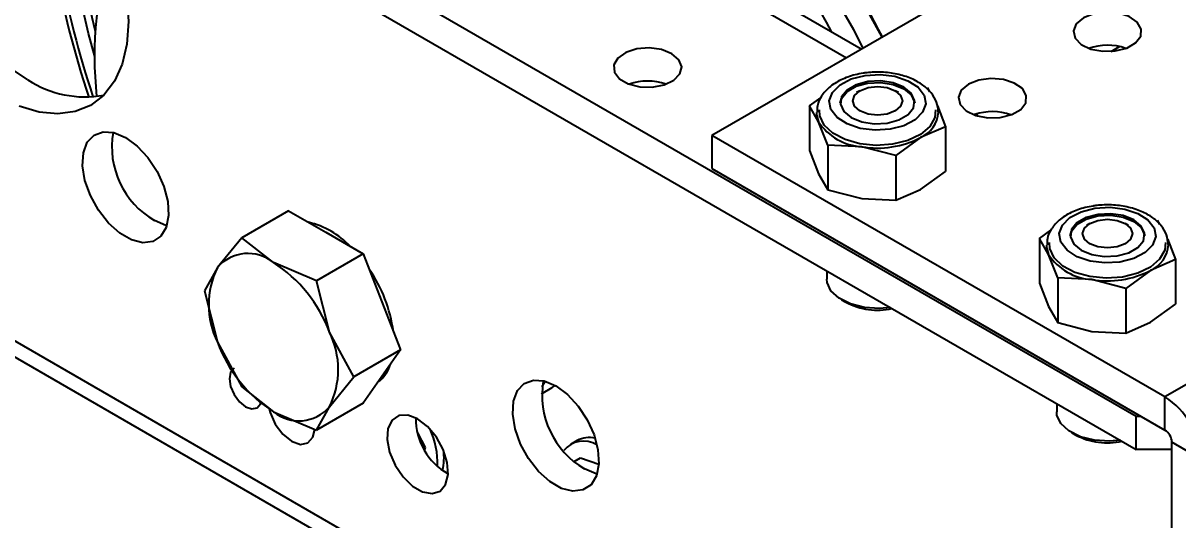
# Model space of a CAD drawing. Header units: inches. Extents: x 0 to 11, y 0 to 8.4.
# Drawn here: x 7.3907 to 7.6866, y 4.6617 to 4.789 of the extents above; entities that cross this region are included whole.
import ezdxf

# ---------------------------------------------------------------- set-up
doc = ezdxf.new("R2010")
doc.units = ezdxf.units.IN
doc.header["$MEASUREMENT"] = 0
doc.header["$PDSIZE"] = -1
doc.layers.add('OBJ', color=50, linetype='Continuous')
doc.dimstyles.get("Standard").update_dxf_attribs({"dimtxt": 0.18, "dimasz": 0.18, "dimexe": 0.18, "dimexo": 0.0625, "dimgap": 0.09, "dimtad": 0, "dimtih": 1, "dimtoh": 1, "dimdec": 4, "dimzin": 0, "dimdsep": 46, "dimtxsty": 'Standard', "dimcen": 0.09, "dimadec": 0, "dimazin": 0, "dimtfac": 1, "dimtdec": 4, "dimtofl": 0, "dimtmove": 0, "dimatfit": 3, "dimfxl": 1, "dimtolj": 1, "dimtzin": 0, "dimarcsym": 0})

# ---------------------------------------------------------------- blocks, each defined once
blk = doc.blocks.new('*D8')
at = {"layer": 'Defpoints', "color": 0, "transparency": 16777216}
for p in [(5.711596441947764, 7.075144194756552), (5.711596441947764, 4.366810861423873), (9.602395316461589, 4.366810861423874)]:
    blk.add_point(p, dxfattribs=at)
at = {"layer": 'OBJ', "color": 0, "lineweight": -2, "transparency": 16777216}
for p, q in [((5.761596441947764, 7.075144194756552), (9.727395316461589, 7.075144194756553)), ((9.602395316461589, 6.945144194756553), (9.602395316461589, 5.843477528090212)), ((9.602395316461589, 4.496810861423874), (9.602395316461589, 5.598477528090213)), ((5.761596441947764, 4.366810861423873), (9.727395316461589, 4.366810861423874))]:
    blk.add_line(p, q, dxfattribs=at)
at = {"layer": 'OBJ', "color": 0, "transparency": 16777216}
for points in [[(9.580728649794922, 6.945144194756553), (9.624061983128255, 6.945144194756553), (9.602395316461589, 7.075144194756553)], [(9.580728649794922, 4.496810861423874), (9.624061983128255, 4.496810861423874), (9.602395316461589, 4.366810861423874)]]:
    blk.add_solid(points, dxfattribs=at)
at = {"layer": 'OBJ', "color": 0, "transparency": 16777216, "insert": (9.602395316461589, 5.720977528090209), "char_height": 0.125, "attachment_point": 5}
blk.add_mtext('\\A1;32.500000', dxfattribs=at)

msp = doc.modelspace()

# ---------------------------------------------------------------- linework, layer by layer
at = {"color": 7, "linetype": 'Continuous', "lineweight": 25}
for p, q in [((5.805050289265672, 5.76829356582965), (7.675936981155074, 4.688253667897538)), ((5.805050289265672, 5.759787932372507), (7.675936981155074, 4.679748034440395)), ((7.605472245421931, 4.782284073149992), (5.959387781614672, 5.732548407160833)), ((5.955605012314756, 5.730364660926336), (7.601689476122015, 4.780100326915495)), ((9.158209571217245, 5.678660251428183), (7.567219313547505, 4.76020112562764)), ((9.274292934462038, 5.611646752249402), (7.683302676792295, 4.693187626448859)), ((5.840111000499508, 5.597325661193017), (7.685070443745262, 4.53225324531107)), ((7.685070443745262, 4.536335617620341), (6.755044314150023, 5.073228274154144)), ((7.405851714444569, 4.801086337112806), (7.409129387172171, 4.786893569672889)), ((7.669490778355856, 4.781711089363309), (7.671649294558954, 4.782957174243695)), ((7.605143075736109, 4.771646677636431), (7.604281149316151, 4.771148936364128)), ((7.615010291521514, 4.771148936364128), (7.614148365101556, 4.771646677636431)), ((7.622403479495829, 4.772451964764902), (7.622960102734907, 4.771472154176616)), ((7.592218297424295, 4.767782806815171), (7.595161121751279, 4.769906265330084)), ((7.592218297424295, 4.767782806815171), (7.592218297424295, 4.75633349386521)), ((7.594553129383066, 4.763672857904552), (7.592218297424295, 4.767782806815171)), ((7.624977729239539, 4.767731821792425), (7.62707314341337, 4.762391327616838)), ((7.634894366717179, 4.765299044062755), (7.634513458787919, 4.765518937529753)), ((7.596887961341837, 4.757722169667107), (7.594553129383066, 4.763672857904552)), ((7.62707314341337, 4.762391327616838), (7.620694263874873, 4.759629248505801)), ((7.62707314341337, 4.762391327616838), (7.62707314341337, 4.750942014666877)), ((7.683302676792295, 4.693187626448859), (7.567219313547505, 4.76020112562764)), ((7.567219313547505, 4.76020112562764), (7.567219313547505, 4.751695492170497)), ((7.620694263874873, 4.759629248505801), (7.614315384336375, 4.75502643006794)), ((7.592218297424295, 4.75633349386521), (7.594553129383066, 4.750382805627765)), ((7.596887961341837, 4.757722169667107), (7.596887961341837, 4.746272856717145)), ((7.605601672839106, 4.757294669530936), (7.596887961341837, 4.757722169667107)), ((7.614315384336375, 4.75502643006794), (7.605601672839106, 4.757294669530936)), ((7.614315384336375, 4.75502643006794), (7.614315384336375, 4.743577117117979)), ((7.567219313547505, 4.751695492170497), (7.683302676792295, 4.684681992991716)), ((7.594553129383066, 4.750382805627765), (7.596887961341837, 4.746272856717145)), ((7.620694263874872, 4.746339196229016), (7.62707314341337, 4.750942014666877)), ((7.596887961341837, 4.746272856717145), (7.605601672839105, 4.74400461725415)), ((7.605601672839105, 4.74400461725415), (7.614315384336375, 4.743577117117979)), ((7.614315384336375, 4.743577117117979), (7.620694263874872, 4.746339196229016)), ((7.458732690278309, 4.740894730828609), (7.446776569829259, 4.733992609409158)), ((7.458732690278309, 4.740894730828609), (7.468292504413338, 4.735375967598635)), ((7.664068640834853, 4.737629672977119), (7.663206714414895, 4.737131931704816)), ((7.673935856620258, 4.737131931704816), (7.6730739302003, 4.737629672977119)), ((7.681329044594572, 4.73843496010559), (7.68188566783365, 4.737455149517304)), ((7.468292504413338, 4.735375967598635), (7.477852318548366, 4.729857204368662)), ((7.651143862523039, 4.733765802155859), (7.654086686850023, 4.735889260670771)), ((7.446776569829259, 4.733992609409158), (7.440517754368249, 4.726337903375451)), ((7.454857475570793, 4.72762009053632), (7.446776569829259, 4.733992609409158)), ((7.651143862523039, 4.733765802155859), (7.651143862523039, 4.722316489205897)), ((7.653478694481811, 4.729655853245239), (7.651143862523039, 4.733765802155859)), ((7.683908140390001, 4.733702466204455), (7.685998708512114, 4.728374322957526)), ((7.477852318548366, 4.729857204368662), (7.465896198099316, 4.72295508294921)), ((7.477852318548366, 4.729857204368662), (7.48263222561588, 4.717537490747846)), ((7.655813526440581, 4.723705165007796), (7.653478694481811, 4.729655853245239)), ((7.440517754368249, 4.726337903375451), (7.43721675569423, 4.720390708627473)), ((7.465896198099316, 4.72295508294921), (7.454857475570793, 4.72762009053632)), ((7.685998708512114, 4.728374322957526), (7.679619828973617, 4.72561224384649)), ((7.685998708512114, 4.728374322957526), (7.685998708512114, 4.716925010007564)), ((7.469197196773336, 4.70978161368553), (7.465896198099316, 4.72295508294921)), ((7.596624887085499, 4.725533931766532), (7.596624887085499, 4.7233899604424)), ((7.655813526440581, 4.723705165007795), (7.655813526440581, 4.712255852057834)), ((7.66452723793785, 4.723277664871624), (7.655813526440581, 4.723705165007796)), ((7.673240949435119, 4.721009425408629), (7.66452723793785, 4.723277664871624)), ((7.679619828973617, 4.72561224384649), (7.673240949435119, 4.721009425408629)), ((7.43721675569423, 4.720390708627473), (7.440517754368249, 4.707217239363793)), ((7.651143862523039, 4.722316489205897), (7.653478694481811, 4.716365800968453)), ((7.673240949435119, 4.721009425408629), (7.673240949435119, 4.709560112458667)), ((7.48263222561588, 4.717537490747846), (7.487412132683395, 4.70521777712703)), ((7.600437104820985, 4.718075667256689), (7.601556872477683, 4.717429029022585)), ((7.679619828973617, 4.712322191569704), (7.685998708512114, 4.716925010007564)), ((7.653478694481811, 4.716365800968453), (7.655813526440581, 4.712255852057834)), ((7.655813526440581, 4.712255852057834), (7.66452723793785, 4.709987612594838)), ((7.673240949435119, 4.709560112458667), (7.679619828973617, 4.712322191569704)), ((7.475456012234345, 4.698315655707578), (7.469197196773336, 4.70978161368553)), ((7.66452723793785, 4.709987612594838), (7.673240949435119, 4.709560112458667)), ((7.440517754368249, 4.707217239363793), (7.446776569829259, 4.695751281385842)), ((7.487412132683395, 4.70521777712703), (7.475456012234345, 4.698315655707578)), ((7.487412132683395, 4.70521777712703), (7.48263222561588, 4.698416826736188)), ((7.469197196773336, 4.690660949673872), (7.475456012234345, 4.698315655707578)), ((7.48263222561588, 4.698416826736188), (7.477852318548367, 4.691615876345345)), ((7.446776569829259, 4.695751281385842), (7.454857475570794, 4.689378762513003)), ((7.523515944516324, 4.694009995363548), (7.526243749466148, 4.695584723642048)), ((7.683302676792295, 4.684681992991716), (7.683302676792295, 4.693187626448859)), ((7.477852318548367, 4.691615876345345), (7.465896198099316, 4.684713754925894)), ((7.465896198099316, 4.684713754925894), (7.469197196773336, 4.690660949673872)), ((7.655550452184244, 4.69151692710733), (7.655550452184244, 4.689372955783089)), ((7.454857475570794, 4.689378762513003), (7.465896198099316, 4.684713754925894)), ((7.675936981155074, 4.688253667897538), (7.67711568401374, 4.688253667897538)), ((7.675936981155074, 4.679748034440395), (7.675936981155074, 4.688253667897538)), ((7.491789883898326, 4.683962261984593), (7.493739922978835, 4.680273051518737)), ((7.532668954013985, 4.682003882717753), (7.531007253078197, 4.681044603186361)), ((7.65936266991973, 4.684058662597376), (7.660482437576428, 4.683412024363274)), ((7.692436139382623, 4.677368005239813), (7.685070443745262, 4.681620130822223)), ((7.685070443745262, 4.476124026497643), (7.685070443745262, 4.681620130822223)), ((7.493356898344541, 4.680051936103932), (7.493739922978835, 4.680273051518737)), ((7.493739922978835, 4.680273051518737), (7.493543170088993, 4.679715507250043)), ((7.685070443745262, 4.679748034440395), (7.675936981155074, 4.679748034440395)), ((7.531915305625478, 4.676665025187464), (7.53351849704986, 4.677590527896879)), ((7.53351849704986, 4.677590527896879), (7.538216424155626, 4.67596219932107))]:
    msp.add_line(p, q, dxfattribs=at)
at = {"color": 7, "linetype": 'Continuous', "lineweight": 25, "flags": 128}
for points in [[(7.610793274502497, 4.785355837853852), (7.610724724164917, 4.785490905960476), (7.605018196321659, 4.795975357985998), (7.598728842291352, 4.806115743554039), (7.591917231991415, 4.815814405208279), (7.584648964952644, 4.82497793953516), (7.576994038559858, 4.833518096689819), (7.569026173938832, 4.841352630290329), (7.560822105981542, 4.848406089495327), (7.552460844347217, 4.854610545636855), (7.544022912556125, 4.859906246410571), (7.535589572504059, 4.864242191323096), (7.527242041865851, 4.867576622854657), (7.519060711924773, 4.869877428606819), (7.511124373360526, 4.87112245056244), (7.50406486809163, 4.871323434697462)], [(7.605970258851987, 4.782571570183617), (7.603550829198133, 4.787210910109351), (7.597648759260875, 4.797464357237949), (7.591185709216455, 4.807329026797979), (7.584225911759863, 4.816706879271463), (7.576838536485045, 4.825504713347337), (7.569097002446402, 4.833635092197961), (7.561078248487245, 4.841017212465588), (7.552861968586996, 4.847577707322439), (7.544529819826627, 4.853251375623199), (7.536164610843897, 4.857981829903289), (7.527849478843906, 4.861722056782827), (7.519667063344201, 4.864434884206716), (7.514019146788531, 4.865715506614232)], [(7.391913059718982, 4.77446602183639), (7.386727940763924, 4.777930560374507), (7.381670496645964, 4.782252256634996), (7.376865258423977, 4.787324696113033), (7.372430547010664, 4.793022978514208), (7.368475559718982, 4.79920679321429), (7.365097681461902, 4.805723874172457), (7.362380086812652, 4.812413749226569), (7.360389691970672, 4.819111691450371), (7.359175507062715, 4.825652775277116), (7.358767429350863, 4.831875937514379), (7.359175507062715, 4.837627943254385), (7.360389691970671, 4.842767159026003), (7.362380086812651, 4.847167040280858), (7.365085705706155, 4.850707114277212)], [(7.38973248303668, 4.843300058830151), (7.394789927154641, 4.838978362569663), (7.399595165376626, 4.833905923091626), (7.40402987678994, 4.82820764069045), (7.407984864081622, 4.822023825990369), (7.4113627423387, 4.815506745032201), (7.414080336987952, 4.808816869978089), (7.416070731829932, 4.802118927754288), (7.41728491673789, 4.795577843927542), (7.417692994449742, 4.78935468169028), (7.41728491673789, 4.783602675950274), (7.416070731829932, 4.778463460178655), (7.414080336987952, 4.7740635789238), (7.4113627423387, 4.770511371864573), (7.407984864081622, 4.76789430612787), (7.404029876789941, 4.766276822557673), (7.399595165376628, 4.7656987489676), (7.394789927154642, 4.766174319447956), (7.38973248303668, 4.767691823875184)], [(7.409077304008314, 4.780399565661629), (7.40748111951381, 4.786326089752345), (7.404129392957796, 4.800814767023642)], [(7.662384101182195, 4.790306174751103), (7.660566839168307, 4.788774702298578), (7.659830621988057, 4.786967674264683), (7.660274879851157, 4.785129139798483), (7.661839613271478, 4.783507403167308), (7.664313496330117, 4.782321488889552), (7.667362417411749, 4.781731561259804), (7.670574602829642, 4.781817293273363), (7.673516229143774, 4.78256710634674), (7.675790013420312, 4.783879734069518), (7.677088868493232, 4.785577898794215), (7.677237376787735, 4.787432253964905), (7.676215481435732, 4.789192358640449), (7.674161195067032, 4.790620500931339), (7.671351960438918, 4.791523802307579), (7.668167180254427, 4.791780266912944), (7.665036976724948, 4.791355257781359), (7.662384101182195, 4.790306174751103)], [(7.556907339655338, 4.78112009061737), (7.554254464112586, 4.782169173647628), (7.551124260583106, 4.782594182779213), (7.547939480398614, 4.782337718173848), (7.545130245770501, 4.781434416797607), (7.543075959401801, 4.780006274506717), (7.542054064049799, 4.778246169831173), (7.5422025723443, 4.776391814660483), (7.543501427417221, 4.774693649935786), (7.545775211693758, 4.773381022213008), (7.548716838007892, 4.772631209139631), (7.551929023425785, 4.772545477126072), (7.554977944507416, 4.773135404755821), (7.557451827566056, 4.774321319033576), (7.559016560986377, 4.775943055664751), (7.559460818849477, 4.777781590130951), (7.558724601669226, 4.779588618164847), (7.556907339655338, 4.78112009061737)], [(7.606444182751549, 4.775563054818988), (7.610293105294234, 4.775796589670354), (7.614078657294718, 4.775332078624324), (7.617430282547705, 4.77421499125852), (7.620019900621283, 4.772554675867514), (7.621594021655482, 4.770513655689876), (7.621998559715927, 4.768291720001215), (7.621193915798681, 4.766106367347875), (7.619258854056647, 4.76417151527381), (7.616382791815504, 4.762676560580938), (7.612847258086117, 4.761767839850561), (7.608998335543432, 4.761534304999194), (7.605212783542947, 4.761998816045224), (7.601861158289961, 4.763115903411028), (7.599271540216384, 4.764776218802034), (7.597697419182184, 4.766817238979672), (7.597292881121739, 4.769039174668333), (7.598097525038985, 4.771224527321674), (7.600032586781019, 4.773159379395739), (7.602908649022163, 4.774654334088609), (7.606444182751549, 4.775563054818988)], [(7.600112024453534, 4.768461312131832), (7.600430545069535, 4.769682615050701), (7.601830803868916, 4.771416131934855), (7.604173656940101, 4.772768632224072), (7.607176521625878, 4.773576984422695)], [(7.612114919211789, 4.763345639840911), (7.615117783897564, 4.764153992039533), (7.617460636968749, 4.76550649232875), (7.618860895768131, 4.767240009212904), (7.619149668418882, 4.769145454971782), (7.618292124677494, 4.770993004725478), (7.616391696975175, 4.772559816706767), (7.61367760494015, 4.773656910267023), (7.610477208127578, 4.774151959731502), (7.607176521625878, 4.773985254828637), (7.604173656940101, 4.773176902630015), (7.601830803868916, 4.771824402340799), (7.600430545069535, 4.770090885456644), (7.600141772418784, 4.768185439697766), (7.600999316160172, 4.76633788994407), (7.602899743862491, 4.764771077962781), (7.605613835897516, 4.763673984402525), (7.608814232710089, 4.763178934938045), (7.612114919211789, 4.763345639840911)], [(7.607176521625878, 4.773576984422695), (7.610477208127578, 4.77374368932556), (7.613677604940151, 4.77324863986108), (7.616391696975175, 4.772151546300825), (7.618292124677494, 4.770584734319535), (7.619149668418882, 4.768737184565839), (7.619179416384132, 4.768461312131821)], [(7.632921318632755, 4.773297672421462), (7.631104056618867, 4.771766199968939), (7.630367839438617, 4.769959171935044), (7.630812097301717, 4.768120637468844), (7.632376830722038, 4.766498900837668), (7.634850713780677, 4.765312986559912), (7.637899634862308, 4.764723058930164), (7.641111820280202, 4.764808790943722), (7.644053446594335, 4.7655586040171), (7.646327230870873, 4.766871231739878), (7.647626085943793, 4.768569396464576), (7.647774594238295, 4.770423751635265), (7.646752698886293, 4.772183856310809), (7.644698412517593, 4.773611998601699), (7.641889177889478, 4.77451529997794), (7.638704397704988, 4.774771764583305), (7.635574194175508, 4.77434675545172), (7.632921318632755, 4.773297672421462)], [(7.605143807245279, 4.771647099996315), (7.607209302566109, 4.772443826226984), (7.609645720418833, 4.772723599273957), (7.612082138271557, 4.772443826226984), (7.614147633592387, 4.771647099996315), (7.615527753442488, 4.770454714928229), (7.6160123870855, 4.769048200840345), (7.615527753442488, 4.767641686752461), (7.614147633592387, 4.766449301684376), (7.612082138271557, 4.765652575453708), (7.609645720418833, 4.765372802406734), (7.607209302566109, 4.765652575453708), (7.605143807245278, 4.766449301684377), (7.603763687395178, 4.767641686752461), (7.603279053752166, 4.769048200840346), (7.603763687395178, 4.770454714928229), (7.605143807245279, 4.771647099996315)], [(7.624476850589666, 4.766768685782091), (7.624302434349719, 4.764788761315868), (7.623014362985435, 4.762462616303141), (7.620643243706783, 4.76044018939175), (7.61738117049613, 4.75888532558222), (7.613492417124709, 4.757923990693268), (7.609292027263362, 4.757634066360318), (7.60512029151798, 4.75803904052858), (7.60131517910838, 4.759106104599415), (7.598184957612117, 4.760748811387877), (7.595983218958675, 4.76283407855952), (7.594888334919509, 4.765192970169659), (7.594813600869285, 4.766759837588275)], [(7.634996927027018, 4.765679121641044), (7.635001091183453, 4.765672129753046), (7.635375166873366, 4.765021484040619)], [(7.416964232519106, 4.759665444559585), (7.419945093869534, 4.757471511988427), (7.422704878370133, 4.754494057475251), (7.42503890542967, 4.750953905200349), (7.426774070938599, 4.747113612062833), (7.427781685608982, 4.743257995036539), (7.427987019270242, 4.739673007598033), (7.427374843264064, 4.736624531865405), (7.425990559884308, 4.734338659337893), (7.423936835096575, 4.732984922723691), (7.421365984273206, 4.732663722474545), (7.418468675658909, 4.733398880543538), (7.415459789379303, 4.735135873619817), (7.412562480765006, 4.737745876873131), (7.409991629941636, 4.74103531830215), (7.407937905153903, 4.744760235084278), (7.406553621774147, 4.748644367182145), (7.40594144576797, 4.752399646286774), (7.406146779429231, 4.755747560526232), (7.407154394099613, 4.75843981041707), (7.408889559608543, 4.760276724101106), (7.411223586668079, 4.761122066093717), (7.413983371168679, 4.760913141246493), (7.416964232519106, 4.759665444559585)], [(7.665369747850293, 4.741546050159676), (7.669218670392978, 4.741779585011042), (7.673004222393462, 4.741315073965011), (7.676355847646449, 4.740197986599209), (7.678945465720026, 4.738537671208203), (7.680519586754225, 4.736496651030564), (7.680924124814671, 4.734274715341903), (7.680119480897425, 4.732089362688562), (7.678184419155391, 4.730154510614498), (7.675308356914248, 4.728659555921626), (7.67177282318486, 4.727750835191248), (7.667923900642176, 4.727517300339882), (7.664138348641691, 4.727981811385913), (7.660786723388705, 4.729098898751716), (7.658197105315126, 4.730759214142722), (7.656622984280928, 4.732800234320361), (7.656218446220482, 4.735022170009022), (7.657023090137728, 4.737207522662362), (7.658958151879762, 4.739142374736426), (7.661834214120907, 4.740637329429298), (7.665369747850293, 4.741546050159676)], [(7.427536657712785, 4.73709866599276), (7.427310789506894, 4.737152973083656), (7.424329928156467, 4.738400669770565)], [(7.659037589552274, 4.734444307472468), (7.659356110168279, 4.735665610391389), (7.66075636896766, 4.737399127275544), (7.663099222038845, 4.738751627564761), (7.666102086724622, 4.739559979763382)], [(7.671040484310533, 4.7293286351816), (7.674043348996308, 4.730136987380221), (7.676386202067493, 4.731489487669439), (7.677786460866875, 4.733223004553593), (7.678075233517626, 4.73512845031247), (7.677217689776238, 4.736976000066167), (7.675317262073919, 4.738542812047456), (7.672603170038894, 4.739639905607712), (7.669402773226322, 4.740134955072191), (7.666102086724622, 4.739968250169325), (7.663099222038845, 4.739159897970703), (7.66075636896766, 4.737807397681486), (7.659356110168279, 4.736073880797332), (7.659067337517528, 4.734168435038455), (7.659924881258916, 4.732320885284757), (7.661825308961235, 4.730754073303468), (7.66453940099626, 4.729656979743213), (7.667739797808832, 4.729161930278734), (7.671040484310533, 4.7293286351816)], [(7.664069372344022, 4.737630095337003), (7.666134867664852, 4.738426821567671), (7.668571285517577, 4.738706594614645), (7.671007703370301, 4.738426821567671), (7.673073198691132, 4.737630095337003), (7.674453318541232, 4.736437710268917), (7.674937952184243, 4.735031196181034), (7.674453318541232, 4.73362468209315), (7.673073198691131, 4.732432297025065), (7.671007703370301, 4.731635570794396), (7.668571285517577, 4.731355797747423), (7.666134867664852, 4.731635570794396), (7.664069372344022, 4.732432297025065), (7.662689252493922, 4.73362468209315), (7.66220461885091, 4.735031196181034), (7.662689252493922, 4.736437710268917), (7.664069372344022, 4.737630095337003)], [(7.666102086724622, 4.739559979763382), (7.669402773226322, 4.739726684666248), (7.672603170038894, 4.739231635201769), (7.675317262073919, 4.738134541641513), (7.677217689776238, 4.736567729660224), (7.678075233517626, 4.734720179906527), (7.678104981482878, 4.734444307472486)], [(7.68340241568841, 4.73275168112278), (7.683227999448462, 4.730771756656556), (7.681939928084178, 4.728445611643829), (7.679568808805526, 4.726423184732438), (7.676306735594874, 4.724868320922908), (7.672417982223452, 4.723906986033956), (7.668217592362106, 4.723617061701006), (7.664045856616722, 4.724022035869268), (7.660240744207124, 4.725089099940103), (7.657110522710862, 4.726731806728565), (7.654908784057419, 4.728817073900209), (7.653813900018252, 4.731175965510348), (7.653739165968029, 4.732742832928963)], [(7.612936806364929, 4.716117261205986), (7.610132584927639, 4.715878449797183), (7.60627568076906, 4.716129320985334), (7.602718219422539, 4.717025331852037), (7.599776296940376, 4.718486867899706), (7.597711316045525, 4.720384065236662), (7.596706759352513, 4.722548349553801), (7.596624887085499, 4.7233899604424)], [(7.444786120455605, 4.70054682175511), (7.444785882367626, 4.700546684287505), (7.443887748681464, 4.699512988652703), (7.44357236607161, 4.697864137342203), (7.443887748681464, 4.695851153021156), (7.444785882367626, 4.693780494304692), (7.446130034417979, 4.691967400211824), (7.447715569867627, 4.690687897882453), (7.449301105317273, 4.690136779947509), (7.450645257367627, 4.69039794911669), (7.451543391053788, 4.691431644751493), (7.451702070377198, 4.691867584139426)], [(7.527198383594472, 4.696028623691594), (7.5301792449449, 4.693834691120438), (7.5329390294455, 4.690857236607262), (7.535273056505036, 4.68731708433236), (7.537008222013966, 4.683476791194844), (7.538015836684347, 4.679621174168549), (7.538221170345608, 4.676036186730044), (7.53760899433943, 4.672987710997415), (7.536224710959674, 4.670701838469903), (7.534170986171942, 4.669348101855702), (7.531600135348572, 4.669026901606555), (7.528702826734276, 4.669762059675548), (7.525693940454669, 4.671499052751828), (7.522796631840373, 4.674109056005141), (7.520225781017003, 4.67739849743416), (7.518172056229271, 4.681123414216288), (7.516787772849515, 4.685007546314155), (7.516175596843337, 4.688762825418784), (7.516380930504598, 4.692110739658243), (7.517388545174978, 4.694802989549081), (7.519123710683909, 4.696639903233116), (7.521457737743445, 4.697485245225727), (7.524217522244045, 4.697276320378503), (7.527198383594472, 4.696028623691594)], [(7.523653494753766, 4.695830749940153), (7.52417574914002, 4.696594536692551), (7.524545456529632, 4.697186868678116)], [(7.526243749466145, 4.69558472364205), (7.526826283629491, 4.695938160436456), (7.527074308242928, 4.696099446336759)], [(7.453787524968247, 4.690166902608058), (7.454029450471981, 4.68921039914895), (7.455313182887402, 4.68625073762355), (7.457234424218039, 4.683659221800145), (7.459500682887402, 4.681830386470698), (7.461766941556765, 4.681042655235684), (7.463688182887402, 4.681415953034833), (7.464971915302823, 4.682893448662177), (7.465414218760586, 4.684889195525536)], [(7.49179459022108, 4.687581667346812), (7.489249887959623, 4.68856033905584), (7.486980943673321, 4.688452249224687), (7.485233632681889, 4.687269111063745), (7.484197303243575, 4.68513913595103), (7.483984257733326, 4.682293139739977), (7.484617582937921, 4.679039530280233), (7.486028648244388, 4.675730886641714), (7.488064542831838, 4.672725751701548), (7.490504645931559, 4.670349778459976), (7.4930845345106, 4.668860440484748), (7.495524637610322, 4.668419130654935), (7.497560532197772, 4.669073671738229), (7.498971597504238, 4.670753134052001), (7.499604922708833, 4.673275521795013), (7.499391877198584, 4.676367495116429), (7.498355547760269, 4.679693990729966), (7.496608236768838, 4.68289453122), (7.494339292482535, 4.685622288362931), (7.49179459022108, 4.687581667346812)], [(7.671862371463825, 4.682100256546698), (7.669058150026383, 4.68186144513787), (7.665201245867804, 4.682112316326022), (7.661643784521283, 4.683008327192725), (7.65870186203912, 4.684469863240394), (7.65663688114427, 4.686367060577349), (7.655632324451259, 4.688531344894488), (7.655550452184244, 4.689372955783089)], [(7.537770808788151, 4.673461845124771), (7.53754494058226, 4.673516152215667), (7.534564079231832, 4.674763848902575)]]:
    msp.add_lwpolyline(points, dxfattribs=at)
at = {"color": 7, "linetype": 'Continuous', "lineweight": 25}
for centre, radius, start, end in [((7.442975847607598, 4.704736357666366), 0.175265440173277, 27.8599646885258, 58.3025510003428), ((7.669935442991346, 4.85632021226558), 0.2762454396136505, 183.484019884118, 198.2160922419853), ((7.432513241657209, 4.695739585809251), 0.1996351591274076, 26.6889991151737, 46.72654131733726), ((7.672654285219707, 4.85631355659875), 0.2777919945311723, 183.7445695669173, 198.0941270195188), ((7.505287509452411, 4.780414112706702), 0.0962887065605401, 162.1091454939636, 186.1177390639089), ((7.668574452846028, 4.769216509532315), 0.01407918277590712, 70.42019609754796, 110.2299450042173), ((7.406509731257924, 4.796514282824751), 0.02644217526276262, 236.4941349367307, 280.6020126348911), ((7.550720155319955, 4.760009310948288), 0.01410013832372118, 70.43682261724442, 109.5631773827488), ((7.59946319622987, 4.766020047471208), 0.005442247265781013, 179.1816858542432, 205.5494866852969), ((7.617457688814294, 4.766762952269818), 0.007833590971930426, 294.4038867106109, 355.616161708781), ((7.639106061080216, 4.752169984301158), 0.01411688875476556, 70.4504630071152, 108.9853754428519), ((7.606455935085864, 4.771532905837424), 0.01426384019489935, 213.4388788606709, 266.5664976720319), ((7.435284184634703, 4.75729263924623), 0.02183809162130393, 170.3124497230807, 239.8932702658384), ((7.609672242448666, 4.780931839134453), 0.02398510629144067, 260.2289030207426, 297.3571748450047), ((7.458729122328966, 4.716768556912684), 0.02178601497867076, 43.57105423769226, 76.43432229499733), ((7.658388761328483, 4.732003042811867), 0.005442247265650718, 179.181685853915, 205.5494866856113), ((7.676383253913046, 4.732745947610501), 0.007833590971921519, 294.4038867105706, 355.6161617088153), ((7.448343246081056, 4.719646551554733), 0.01029623764954193, 50.75183192257421, 139.4672041396108), ((7.665381500184609, 4.737515901178114), 0.01426384019490118, 213.4388788606749, 266.5664976720287), ((7.459639653775961, 4.716777571369622), 0.02137865723146128, 153.4364295104418, 206.5635704895612), ((7.435474476786051, 4.697355946718461), 0.03593910186575843, 20.22711378560146, 57.36202941092232), ((7.449381560631243, 4.705116117297313), 0.03651449190491963, 7.616053577227166, 34.79530616306428), ((7.668597807547409, 4.746914834475128), 0.02398510629142807, 260.2289030207397, 297.3571748450203), ((7.609611611079456, 4.732751513780491), 0.01731061388568134, 242.2699495614497, 282.5962305781657), ((7.450075297365635, 4.700221281679701), 0.02137865723145175, 333.4364295104298, 26.56357048957314), ((7.474240474355533, 4.719642906330864), 0.03593910186575801, 200.2271137856059, 237.3620294109294), ((7.475874007185156, 4.704449830907848), 0.009433559152104715, 307.4258196074803, 342.3728373998122), ((7.545518335710074, 4.693655818378244), 0.02183809162130941, 170.3124497230922, 239.8932702658311), ((7.672606264739964, 4.676465635898116), 0.01985039543113437, 2.605478485650397, 57.39452165998639), ((7.46137170506053, 4.697352301494585), 0.01029623764953756, 230.7518319225601, 319.4672041396309), ((7.507568186850015, 4.687637576857691), 0.01623268323722548, 179.3187949885884, 240.6758284787194), ((7.476322133776774, 4.676350022177951), 0.02054837228708132, 357.5404064066811, 24.78357944868745), ((7.681232403491847, 4.681445478691573), 0.003842012018927327, 2.605478485638543, 57.39452166001182), ((7.534356209012557, 4.675332746671975), 0.00655629552583305, 58.77131667540455, 141.3851304564581), ((7.535755141960421, 4.676187671757178), 0.006584289329809478, 76.3747148543509, 117.9512395408632), ((7.668537176178208, 4.698734509121195), 0.01731061388569801, 242.2699495614522, 282.596230578608), ((7.48448666930004, 4.677596326249618), 0.01407159238758151, 346.7393729576946, 7.895122662975778)]:
    msp.add_arc(centre, radius, start, end, dxfattribs=at)
for points, knots in [([(7.605946572817337, 4.776121994106287), (7.605254828815847, 4.775995345779574), (7.603254431877057, 4.775629102018135), (7.600191444707857, 4.774512964298011), (7.597258481686581, 4.772667723924254), (7.595248308640286, 4.77038060175308), (7.594128765187122, 4.768144494193645), (7.594153488399207, 4.766688973353779), (7.594162899130687, 4.766134938718643)], [0, 0, 0, 0, 0.1100337254692803, 0.3181973781024816, 0.531355790493022, 0.7178303478537554, 0.892593938890168, 1, 1, 1, 1]), ([(7.625223055283253, 4.766228183727688), (7.625130539016834, 4.767069173329931), (7.624938501174369, 4.768814832066532), (7.623466216778089, 4.77117439329291), (7.621270471584446, 4.77322582916034), (7.618299176591303, 4.774866477269759), (7.614693682231593, 4.77599059740248), (7.610777337114758, 4.776479732581894), (7.607812746795785, 4.77638642977717), (7.606259377361709, 4.776166318312123), (7.605946572817337, 4.776121994106287)], [0, 0, 0, 0, 0.1191444373248735, 0.2473104630291955, 0.3807881126715727, 0.5241075497871738, 0.6733408333186911, 0.8227050217464217, 0.9642978201607636, 1, 1, 1, 1]), ([(7.664872137916081, 4.742104989446974), (7.664180393914591, 4.741978341120262), (7.662179996975802, 4.741612097358823), (7.6591170098066, 4.740495959638698), (7.656184046785325, 4.738650719264943), (7.654173873739031, 4.736363597093767), (7.653054330285865, 4.734127489534332), (7.653079053497951, 4.732671968694467), (7.653088464229431, 4.732117934059332)], [0, 0, 0, 0, 0.1100337254692798, 0.3181973781024801, 0.5313557904930194, 0.7178303478537529, 0.8925939388901655, 0.9999999999999999, 0.9999999999999999, 0.9999999999999999, 0.9999999999999999]), ([(7.684148620381997, 4.732211179068377), (7.684056104115578, 4.73305216867062), (7.683864066273113, 4.73479782740722), (7.682391781876833, 4.737157388633598), (7.68019603668319, 4.739208824501029), (7.677224741690047, 4.740849472610448), (7.673619247330337, 4.741973592743167), (7.669702902213501, 4.742462727922582), (7.666738311894529, 4.742369425117858), (7.665184942460453, 4.742149313652811), (7.664872137916081, 4.742104989446974)], [0, 0, 0, 0, 0.1191444373248709, 0.2473104630291929, 0.3807881126715698, 0.5241075497871707, 0.6733408333186881, 0.8227050217464186, 0.9642978201607608, 1, 1, 1, 1])]:
    msp.add_open_spline(points, degree=3, knots=knots, dxfattribs=at)

# ---------------------------------------------------------------- dimensions: what is measured, and where the dimension line sits
at = {"layer": 'OBJ'}
dim = msp.add_linear_dim(base=(9.602395316461589, 4.366810861423874), p1=(5.711596441947762, 7.075144194756549), p2=(5.711596441947762, 4.366810861423871), angle=90, dimstyle='Standard', override={"dimtxt": 0.125, "dimasz": 0.13, "dimexe": 0.125, "dimexo": 0.05, "dimgap": 0.06, "dimdec": 6, "dimlfac": 12, "dimzin": 1, "dimadec": 2, "dimtdec": 2, "dimtzin": 1}, dxfattribs=at)
dim.commit()
dim.dimension.update_dxf_attribs({"geometry": '*D8', "text_midpoint": (9.602395316461589, 5.720977528090209)})

doc.saveas('drawing.dxf')
